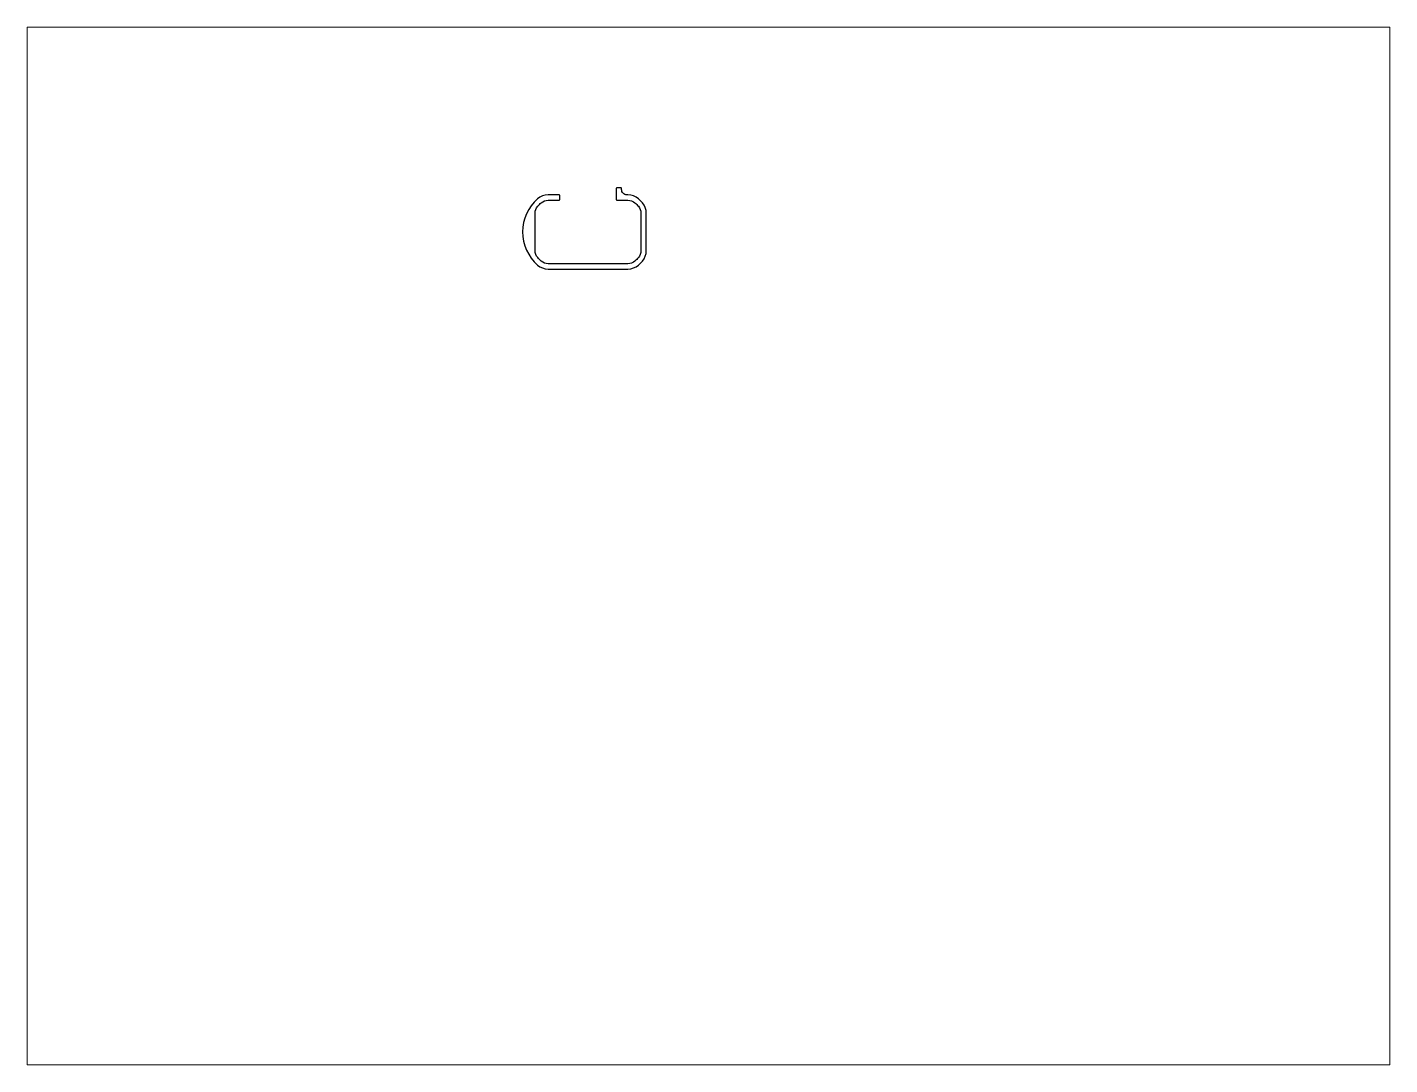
# Paper-space layout 'Layout1' of a CAD drawing. Extents: x 27 to 240, y 20 to 183.
# The model-space entities are those that its viewports show. They can reach past a viewport. Long polylines and large blocks are cut down to what shows.
import ezdxf

# ---------------------------------------------------------------- set-up
doc = ezdxf.new("R2010")
doc.units = 0
doc.header["$LTSCALE"] = 15
doc.layers.get('0').update_dxf_attribs({"linetype": 'CONTINUOUS'})

msp = doc.modelspace()

# ---------------------------------------------------------------- linework, layer by layer
at = {"ltscale": 0.05}
msp.add_lwpolyline([(145.11, 229.76, 0.182676), (142.13, 228.64, 0.451416), (142.13, 209.89, 0.182676), (145.11, 208.76), (167.69, 208.76, 0.182676), (170.67, 209.89, 0.031342), (171.78, 211, 0.182676), (172.9, 213.97), (172.9, 224.56, 0.182676), (171.78, 227.53, 0.031342), (170.67, 228.64, 0.182676), (167.69, 229.76), (167.4, 229.76, -0.414214), (165.9, 231.26), (165.9, 231.56, 0.414214), (165.7, 231.76), (164.6, 231.76, 0.414214), (164.4, 231.56), (164.4, 228.46, 0.414214), (164.6, 228.26), (167.69, 228.26, -0.182676), (169.68, 227.51, -0.031342), (170.65, 226.54, -0.182676), (171.4, 224.56), (171.4, 213.97, -0.182676), (170.65, 211.99, -0.031342), (169.68, 211.01, -0.182676), (167.69, 210.26), (145.11, 210.26, -0.182676), (143.13, 211.01, -0.031342), (142.15, 211.99, -0.182676), (141.4, 213.97), (141.4, 224.56, -0.182676), (142.15, 226.54, -0.031342), (143.13, 227.51, -0.182676), (145.11, 228.26), (148.2, 228.26, 0.414214), (148.4, 228.46), (148.4, 229.56, 0.414214), (148.2, 229.76)], format="xyb", close=True, dxfattribs=at)

psp = doc.layouts.get("Layout1")

# ---------------------------------------------------------------- viewports
at = {"layer": '0', "color": 0, "linetype": 'BYBLOCK', "ltscale": 0.05}
psp.add_viewport(center=(133.35, 101.6), size=(213.36, 162.56), view_center_point=(190.51, 130.3), view_height=293.8955, dxfattribs=at)

doc.saveas('drawing.dxf')
